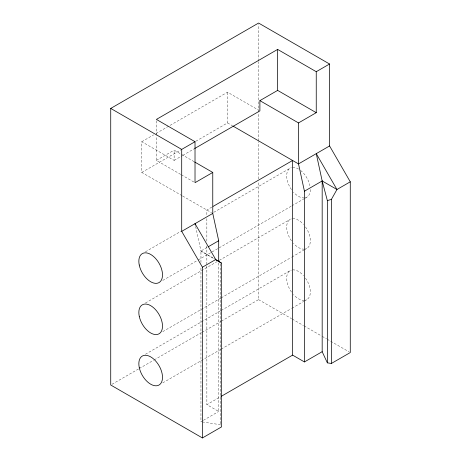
<?xml version="1.0" encoding="UTF-8"?>
<svg xmlns="http://www.w3.org/2000/svg" width="461" height="461" viewBox="0 0 461 461"><rect width="100%" height="100%" fill="white"/><g stroke="black" fill="none" stroke-linecap="round" stroke-linejoin="round"><path stroke-width="0.35" stroke-dasharray="2.31 1.73" d="M180.689 174.419L156.394 160.393L156.394 135.949M156.394 135.234L156.394 120.137M182.06 195.7L141.781 172.449L141.775 141.711L174.137 160.393L174.137 150.148L180.989 154.107M221.297 321.173L258.569 299.65L258.575 181.824M258.575 178.954L258.575 141.596M258.581 140.876L258.581 112.859M258.581 112.138L258.581 61.849M258.581 61.129L258.581 24.485M141.775 141.711L153.582 134.894M156.072 133.46L227.532 92.194L258.644 110.156M156.394 160.393L174.137 150.148M141.781 172.449L180.931 149.837M195.844 141.227L227.538 122.926L227.532 92.194M174.137 160.393L182.216 155.726M182.838 155.369L194.029 148.909M211.818 207.133L206.845 210.009L206.845 215.754M145.417 251.81L180.816 231.353M213.737 212.331L290.136 168.196M200.95 262.465L200.95 250.986L207.68 247.096M162.768 280.421L197.556 260.327M198.172 259.964L291.34 206.136M291.963 205.779L303.764 198.962M304.387 198.599L306.87 197.164M145.417 303.027L216.843 261.762M219.327 260.327L290.136 219.413M162.768 331.643L220.537 298.267M221.153 297.91L291.34 257.359M291.963 257.002L303.764 250.179M304.387 249.822L306.87 248.387M145.417 354.25L220.571 310.829M221.194 310.472L290.136 270.636M111.971 384.301L138.68 368.875M139.303 368.518L153.588 360.266M154.21 359.908L201.422 332.652M202.045 332.289L220.681 321.53M162.768 382.861L220.537 349.49M221.153 349.133L291.34 308.582M291.963 308.219L303.764 301.402M304.387 301.045L306.87 299.61M218.693 262.977L218.693 411.477L206.862 404.649L220.531 396.754M202.782 420.663L200.95 421.723L200.95 266.769M203.393 420.311L218.693 411.477M202.327 421.936L220.249 424.708L221.315 427.036M227.538 122.926L232.494 125.79M181.611 154.464L194.069 161.655M181.311 174.777L194.398 182.331M182.677 196.058L211.582 212.74M195.631 226.466L200.95 250.986L215.12 259.163M258.569 299.65L291.634 318.724M292.257 319.081L303.488 325.564M304.11 325.921L321.582 336M322.204 336.357L326.572 338.875M327.195 339.238L349.029 351.829M200.95 250.986L213.616 258.506M220.249 263.882L220.249 424.708M206.845 218.623L206.851 241.61M206.851 245.92L206.851 265.311M206.851 266.032L206.862 404.649M305.528 226.962A16.729 9.664 60 0 1 305.706 248.894M304.421 249.142A16.729 9.664 60 0 1 293.501 243.391M291.479 240.838A16.729 9.664 60 0 1 291.3 218.912M292.585 218.658A16.729 9.664 60 0 1 303.505 224.409M310.339 189.506A16.729 9.664 60 0 1 305.706 197.671M304.421 197.925A16.729 9.664 60 0 1 293.501 192.174M291.479 189.615A16.729 9.664 60 0 1 291.3 167.689M292.585 167.435A16.729 9.664 60 0 1 298.503 169.02M300.56 170.414A16.729 9.664 60 0 1 309.936 185.737M305.528 278.185A16.729 9.664 60 0 1 305.706 300.117M304.421 300.365A16.729 9.664 60 0 1 293.501 294.614M291.479 292.061A16.729 9.664 60 0 1 291.3 270.129M292.585 269.881A16.729 9.664 60 0 1 303.505 275.632"/><path stroke-width="0.69" d="M213.063 206.419L292.591 160.486L292.602 355.114L304.433 361.943L304.433 191.206L322.176 180.96L336.962 189.5L316.258 153.651L322.176 180.96L322.176 351.703L327.35 362.842L331.384 363.458L331.384 199.417L336.962 189.5L350.274 181.813L329.575 145.958L329.563 64.01L258.581 23.05L110.726 108.427L110.726 385.016L202.414 437.95L221.315 427.036L221.315 262.995L215.736 259.52L195.026 223.666L195.326 225.066M194.646 148.546L259.889 110.876L259.889 100.636L298.503 122.926L316.246 112.68L316.246 71.703L277.631 49.413L156.394 119.416L195.02 141.711L195.02 182.689L212.763 172.443L194.692 162.013M259.889 100.636L277.631 90.391L316.246 112.68M202.414 437.95L202.414 267.213L181.709 231.353L181.703 149.404L195.02 141.711M316.246 71.703L329.563 64.01M181.709 231.353L212.763 213.42L212.763 172.443M329.575 145.958L298.509 163.903L233.11 126.147M208.291 246.744L218.693 240.74L212.763 213.42M202.414 267.213L215.736 259.52M221.153 396.391L292.602 355.114M304.433 361.943L322.176 351.703M331.384 363.458L350.274 352.55L350.274 181.813M327.35 362.842L327.35 200.581L331.384 199.417M221.315 262.995L215.425 259.583M110.726 108.427L181.703 149.404M322.176 180.96L327.35 200.581M304.433 191.206L298.509 163.903L298.503 122.926M277.631 49.413L277.631 90.391M218.693 240.74L218.693 261.543M139.245 367.469A16.729 9.664 60 0 0 159.045 385.016A16.729 9.664 60 0 0 153.738 359.102A16.729 9.664 60 0 0 139.245 367.469M139.245 316.252A16.729 9.664 60 0 0 159.045 333.793A16.729 9.664 60 0 0 153.738 307.885A16.729 9.664 60 0 0 139.245 316.252M139.245 265.029A16.729 9.664 60 0 0 159.045 282.576A16.729 9.664 60 0 0 153.738 256.662A16.729 9.664 60 0 0 139.245 265.029"/></g></svg>
